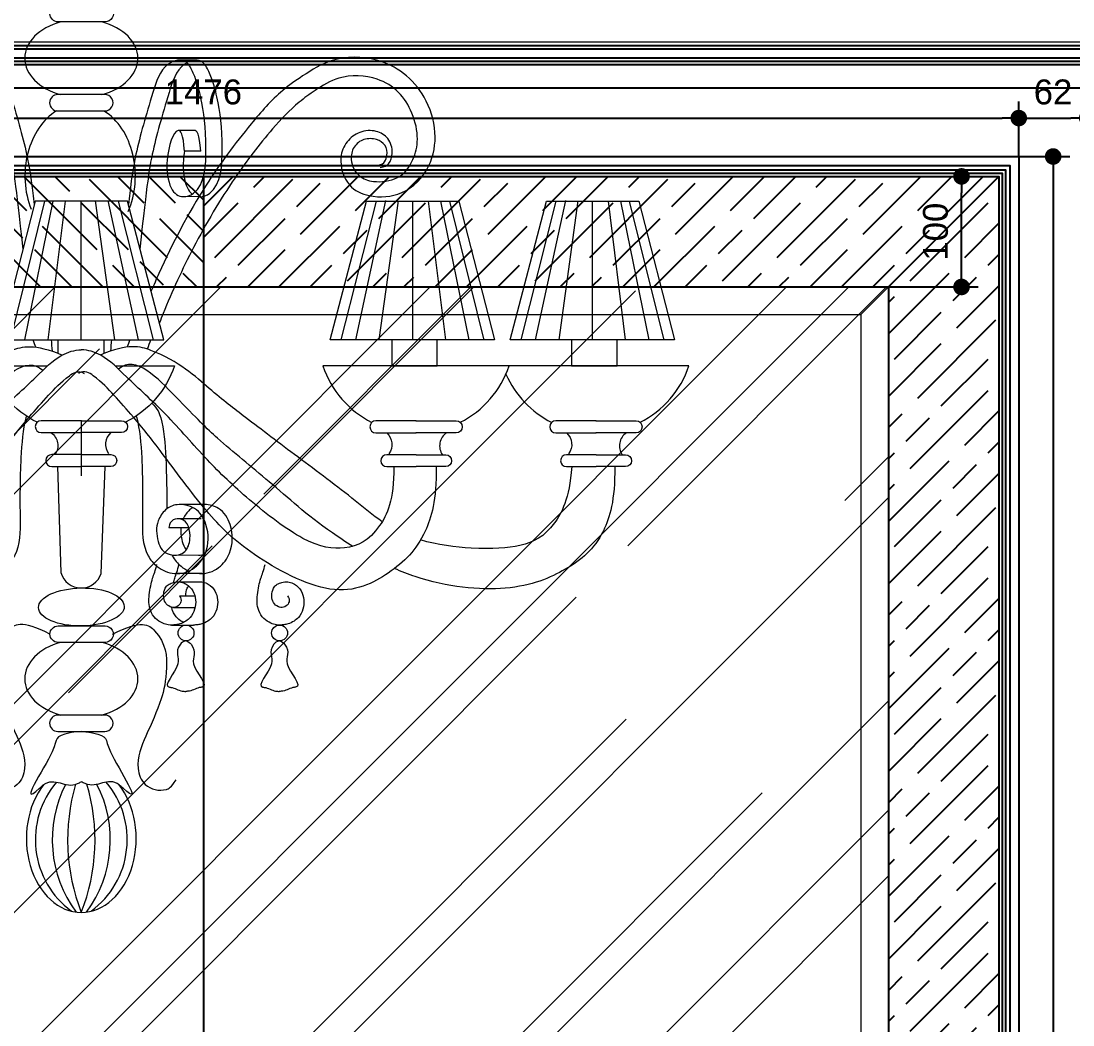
# Model space of a CAD drawing. Header units: inches. Extents: x 274057 to 444617, y 490067 to 635630.
# Drawn here: x 344884 to 345836, y 518310 to 519218 of the extents above; entities that cross this region are included whole.
import ezdxf

# ---------------------------------------------------------------- set-up
doc = ezdxf.new("R2010")
doc.units = ezdxf.units.IN
doc.header["$MEASUREMENT"] = 0
for name, color, linetype in [('CQ Grg Gypsum', 41, 'Continuous'), ('CQ Light Elevation', 4, 'Continuous'), ('Layer7', 8, 'Continuous'), ('WOOD', 23, 'Continuous'), ('WOOD 01', 34, 'Continuous')]:
    doc.layers.add(name, color=color, linetype=linetype)
for name, color, linetype, lineweight in [('Glass', 4, 'Continuous', 0), ('level', 6, 'Continuous', 18), ('Lighting', 7, 'Continuous', 0)]:
    doc.layers.add(name, color=color, linetype=linetype, lineweight=lineweight)
doc.styles.get("Standard").update_dxf_attribs({"font": 'arial.ttf'})
doc.dimstyles.new('chester 15', dxfattribs={"dimscale": 0.15, "dimtxt": 150, "dimasz": 100, "dimexe": 100, "dimexo": 0, "dimgap": 80, "dimtad": 1, "dimdec": 0, "dimzin": 0, "dimdsep": 46, "dimtxsty": 'Standard', "dimblk": 'DOT', "dimcen": 100, "dimclrd": 1, "dimclre": 1, "dimclrt": 3, "dimadec": 0, "dimazin": 0, "dimtfac": 1, "dimtdec": 0, "dimtofl": 0, "dimtmove": 0, "dimatfit": 3, "dimfxl": 1, "dimtolj": 1, "dimtzin": 0, "dimlwd": -1, "dimarcsym": 0})
pattern_1 = [(225, (328237.113, 507725.9), (-42.4264, 42.4264), [100, -20]), (225, (328237.113, 507754.185), (-42.4264, 42.4264), [60, -15, 30, -15]), (225, (328244.184, 507789.54), (-42.4264, 42.4264), [100, -20])]

# ---------------------------------------------------------------- blocks, each defined once
blk = doc.blocks.new('CH2')
at = {"layer": 'Lighting', "lineweight": 0, "ltscale": 10}
for p, q in [((176058.56, 3468.69), (176042.69, 3468.75)), ((176056.58, 3405.04), (176041.53, 3405.07)), ((176061.78, 3386.47), (176047.06, 3386.47)), ((176060.13, 3345.23), (176046.32, 3345.2)), ((175920.4, 3341.09), (175889.25, 3215.44)), ((175902.48, 3215.8), (175928.07, 3341.28)), ((175923.71, 3215.8), (175939.33, 3341.28)), ((175953.63, 3215.8), (175953.63, 3341.28)), ((175983.97, 3215.8), (175966.61, 3341.46)), ((176005.3, 3215.8), (175977.87, 3341.62)), ((175986.87, 3341.28), (176018.72, 3215.8)), ((176220.4, 3341.28), (176188.54, 3215.8)), ((176201.97, 3215.8), (176229.4, 3341.62)), ((176223.3, 3215.8), (176240.66, 3341.46)), ((176253.63, 3215.8), (176253.63, 3341.28)), ((176283.55, 3215.8), (176267.94, 3341.28)), ((176304.79, 3215.8), (176279.2, 3341.28)), ((176286.86, 3341.09), (176318.02, 3215.44)), ((176383.18, 3341.28), (176351.32, 3215.8)), ((176364.75, 3215.8), (176392.18, 3341.62)), ((176386.07, 3215.8), (176403.43, 3341.46)), ((176416.41, 3215.8), (176416.41, 3341.28)), ((176446.33, 3215.8), (176430.72, 3341.28)), ((176467.56, 3215.8), (176441.97, 3341.28)), ((176449.64, 3341.09), (176480.79, 3215.44)), ((175953.63, 3142.54), (175953.63, 3092.54)), ((176065.31, 3066.66), (176042.89, 3066.67)), ((176062.27, 3053.78), (176041.25, 3053.82)), ((176032.88, 3045.92), (176050.88, 3045.92)), ((176035.55, 3021.05), (176059.86, 3020.83)), ((176062.73, 3004.19), (176038.84, 3004.2)), ((176041.75, 2996.72), (176061.41, 2996.72)), ((176042.4, 2984.02), (176056.44, 2984.02)), ((176037.08, 2973.56), (176056.59, 2973.56)), ((176035.35, 2957.66), (176055.16, 2957.66))]:
    blk.add_line(p, q, dxfattribs=at)
for points in [[(175975.14, 3518.17, -1.013574), (175975.14, 3503.33), (175932.69, 3503.33, -1), (175932.69, 3518.17), (175975.14, 3518.17)], [(175974.86, 3422.71, 1.013574), (175974.86, 3437.55), (175932.41, 3437.55, 1), (175932.41, 3422.71), (175974.86, 3422.71)], [(175913.62, 3141.08, -0.196982), (175869.33, 3192.03), (175869.33, 3192.03)], [(175984.31, 3192.03), (176037.94, 3192.03, -0.196598), (175993.77, 3141.13)], [(176340.86, 3192.03), (176172.25, 3192.03, 0.197353), (176216.65, 3141.02, 0.197353)], [(176296.57, 3141.08, 0.196976), (176340.86, 3192.03), (176340.86, 3192.03)], [(176459.35, 3141.08, 0.196976), (176503.63, 3192.03), (176503.63, 3192.03)], [(176337.94, 3184.55, 0.174016), (176379.43, 3141.02)], [(175953.82, 3142.54), (175917.32, 3142.54, 1), (175917.32, 3131.73), (175953.82, 3131.73)], [(175953.63, 3142.54), (175990.14, 3142.54, -1), (175990.14, 3131.73), (175953.63, 3131.73)], [(176256.74, 3142.38), (176220.23, 3142.38, 1), (176220.23, 3131.57), (176256.74, 3131.57)], [(176256.55, 3142.38), (176293.05, 3142.38, -1), (176293.05, 3131.57), (176256.55, 3131.57)], [(176419.51, 3142.38), (176383.01, 3142.38, 1), (176383.01, 3131.57), (176419.51, 3131.57)], [(176419.33, 3142.38), (176455.83, 3142.38, -1), (176455.83, 3131.57), (176419.33, 3131.57)], [(175926.19, 3131.73, -0.414469), (175929.89, 3111.9, 4.588402)], [(175980.29, 3131.73, 0.384575), (175978.39, 3112.72)], [(176230.08, 3131.57, -0.384575), (176231.98, 3112.56)], [(176256.55, 3131.57, 0.000511), (176256.74, 3131.57)], [(176284.18, 3131.57, 0.414469), (176280.48, 3111.74, -4.588402)], [(176392.86, 3131.57, -0.384575), (176394.75, 3112.56)], [(176419.33, 3131.57, 0.000511), (176419.51, 3131.57)], [(176446.96, 3131.57, 0.414469), (176443.25, 3111.74, -4.588402)], [(175953.63, 3111.9), (175926.92, 3111.9, 1), (175926.92, 3101.1), (175953.63, 3101.1)], [(175953.63, 3111.9), (175980.35, 3111.9, -1), (175980.35, 3101.1), (175953.63, 3101.1)], [(176256.74, 3111.74), (176230.03, 3111.74, 1), (176230.03, 3100.94), (176256.74, 3100.94)], [(176256.74, 3111.74), (176283.45, 3111.74, -1), (176283.45, 3100.94), (176256.74, 3100.94)], [(176419.51, 3111.74), (176392.8, 3111.74, 1), (176392.8, 3100.94), (176419.51, 3100.94)], [(176419.51, 3111.74), (176446.22, 3111.74, -1), (176446.22, 3100.94), (176419.51, 3100.94)], [(175932, 3101.1), (175935.14, 3005.09, 0.744296), (175971.56, 3004.4), (175975.32, 3101.1)], [(175975.14, 2956.83, -1.013574), (175975.14, 2941.99), (175932.69, 2941.99, -1), (175932.69, 2956.83), (175975.14, 2956.83)], [(175974.86, 2861.37, 1.013574), (175974.86, 2876.21), (175932.41, 2876.21, 1), (175932.41, 2861.37), (175974.86, 2861.37)]]:
    blk.add_lwpolyline(points, format="xyb", dxfattribs=at)
for points in [[(175879.61, 3215.8), (176028.36, 3215.8), (175995.39, 3341.28), (175911.88, 3341.28), (175879.61, 3215.8)], [(176327.66, 3215.8), (176178.9, 3215.8), (176211.88, 3341.28), (176295.38, 3341.28), (176327.66, 3215.8)], [(176490.43, 3215.8), (176341.68, 3215.8), (176374.66, 3341.28), (176458.16, 3341.28), (176490.43, 3215.8)], [(175932.66, 3203.47), (175932.66, 3215.8), (175973.91, 3215.8), (175973.91, 3203.19)], [(175869.33, 3192.03), (175922.95, 3192.03)], [(176503.63, 3192.03), (176335.03, 3192.03)]]:
    blk.add_lwpolyline(points, dxfattribs=at)
for points in [[(176275.85, 3215.8), (176234.61, 3215.8), (176234.61, 3192.03), (176275.85, 3192.03)], [(176438.63, 3215.8), (176397.38, 3215.8), (176397.38, 3192.03), (176438.63, 3192.03)]]:
    blk.add_lwpolyline(points, close=True, dxfattribs=at)
for centre in [(176048.44, 2950.49), (176133.1, 2950.49)]:
    blk.add_circle(centre, 7.17, dxfattribs=at)
for centre, radius, start, end in [((175992.65, 2763.54), 80.58, 139.78184, 233.4402), ((176036.96, 2763.35), 109.61, 152.81011, 216.58952), ((176119.44, 2763.1), 178.23, 163.55005, 201.52066), ((175787.83, 2763.1), 178.23, 338.47934, 16.44995), ((175870.31, 2763.35), 109.61, 323.41048, 27.18989), ((175914.62, 2763.54), 80.58, 306.5598, 40.21816)]:
    blk.add_arc(centre, radius, start, end, dxfattribs=at)
for centre, major_axis, ratio, start_param, end_param in [((175953.63, 3470.45), (-51.23, 0), 0.688098, 5.081988, 7.48679), ((175953.63, 3470.45), (-51.23, 0), 0.688098, 1.937988, 4.34279), ((175952.58, 3363.9), (0, 65.27), 0.765904, 6.727625, 8.333296), ((175952.58, 3363.9), (0, 65.27), 0.765904, 4.198963, 5.83448), ((175953.63, 2909.11), (-51.23, 0), 0.688098, 5.081988, 7.48679), ((175953.63, 2909.11), (-51.23, 0), 0.688098, 1.937988, 4.34279), ((175953.63, 2764.5), (0, 66.78), 0.744861, 0.750927, 5.532258)]:
    blk.add_ellipse(centre, major_axis=major_axis, ratio=ratio, start_param=start_param, end_param=end_param, dxfattribs=at)
blk.add_ellipse((175953.69, 2974.01), major_axis=(-38.79, -0.52), ratio=0.44288, dxfattribs=at)
for points, knots in [([(175860.21, 3386.47), (175861.37, 3402.1), (175868.11, 3411.54), (175878.48, 3380.2), (175873.99, 3350.53), (175862.56, 3343.47), (175841.79, 3351.1), (175839.62, 3398.63), (175843.08, 3426.27), (175849.3, 3451.03), (175859, 3471.39), (175880.76, 3466.01), (175892.67, 3427.24), (175903.89, 3388.98), (175908.48, 3360.86), (175911.03, 3337.97)], [6.00394, 6.00394, 6.00394, 6.00394, 15.134941, 32.456985, 46.489328, 59.283056, 69.238421, 107.398225, 157.989763, 179.279076, 187.992246, 203.636252, 228.025372, 279.527044, 313.656266, 313.656266, 313.656266, 313.656266]), ([(175858.08, 3466.42), (175858.82, 3466), (175867.81, 3460.28), (175877.96, 3427.24), (175889.4, 3388.23), (175894, 3359.44), (175900.69, 3297.77)], [201.536149, 201.536149, 201.536149, 201.536149, 203.636252, 228.025372, 279.527044, 315.815611, 315.815611, 315.815611, 315.815611]), ([(176047.06, 3386.47), (176045.9, 3402.1), (176039.16, 3411.54), (176028.79, 3380.2), (176033.28, 3350.53), (176044.71, 3343.47), (176065.48, 3351.1), (176067.65, 3398.63), (176064.19, 3426.27), (176057.97, 3451.03), (176048.27, 3471.39), (176026.5, 3466.01), (176014.59, 3427.24), (176003.38, 3388.98), (175998.79, 3360.86), (175996.24, 3337.97)], [6.00394, 6.00394, 6.00394, 6.00394, 15.134941, 32.456985, 46.489328, 59.283056, 69.238421, 107.398225, 157.989763, 179.279076, 187.992246, 203.636252, 228.025372, 279.527044, 313.656266, 313.656266, 313.656266, 313.656266]), ([(176049.19, 3466.42), (176048.45, 3466), (176039.46, 3460.28), (176029.31, 3427.24), (176017.87, 3388.23), (176013.27, 3359.44), (176006.58, 3297.77)], [201.536149, 201.536149, 201.536149, 201.536149, 203.636252, 228.025372, 279.527044, 315.815611, 315.815611, 315.815611, 315.815611]), ([(176224.09, 3371.74), (176228.37, 3371.87), (176233.3, 3375.26), (176236.09, 3386.17), (176232.9, 3398.26), (176220.18, 3405.83), (176205.35, 3404.76), (176192.84, 3395.15), (176185.91, 3377.95), (176193.65, 3353.52), (176216.15, 3343.85), (176246.3, 3345.31), (176270.89, 3370.82), (176276.21, 3404.34), (176266.53, 3435.01), (176246.71, 3458.02), (176217.41, 3472.28), (176182.71, 3472.41), (176156, 3456.02), (176130.47, 3438.25), (176100.79, 3404.07), (176060.67, 3350.33), (176033.77, 3298.18), (176019.21, 3265.24), (176016.97, 3260.01)], [5.240394, 5.240394, 5.240394, 5.240394, 11.41493, 21.106414, 35.325861, 47.442854, 61.777747, 76.035388, 91.192803, 116.78749, 138.880626, 169.273341, 203.057586, 233.966507, 267.207208, 295.705415, 322.782281, 363.005445, 393.111535, 415.328851, 456.193016, 524.209537, 614.800521, 631.803332, 631.803332, 631.803332, 631.803332]), ([(176060.13, 3345.23), (176060.26, 3345.22), (176063.65, 3345.02), (176080.2, 3351.1), (176082.36, 3398.63), (176078.9, 3426.27), (176072.69, 3451.03), (176064.77, 3467.64), (176058.93, 3468.94), (176056.2, 3468.7)], [58.879736, 58.879736, 58.879736, 58.879736, 59.283056, 69.238421, 107.398225, 157.989763, 179.279076, 187.992246, 195.237318, 195.237318, 195.237318, 195.237318]), ([(176221.72, 3373.66), (176226.13, 3374.28), (176229.08, 3377.63), (176230.87, 3383.27), (176229.92, 3391.97), (176220.7, 3397.88), (176209.1, 3398.16), (176199.09, 3390.47), (176196.56, 3375.82), (176203.86, 3363.03), (176218.95, 3357.43), (176242.82, 3360.35), (176254.63, 3378.02), (176259.47, 3397.02), (176254.7, 3419.91), (176242.19, 3440.76), (176219.35, 3454.86), (176187.94, 3455.83), (176166.85, 3442.63), (176146.53, 3428.11), (176121.1, 3401.19), (176088.43, 3357.98), (176055.34, 3302.07), (176034.58, 3256.81), (176025.47, 3233.92), (176024.39, 3231.17)], [5.240394, 5.240394, 5.240394, 5.240394, 11.41493, 21.106414, 35.325861, 47.442854, 61.777747, 76.035388, 91.192803, 116.78749, 138.880626, 169.273341, 203.057586, 233.966507, 267.207208, 295.705415, 322.782281, 363.005445, 393.111535, 415.328851, 456.193016, 524.209537, 614.800521, 696.044826, 707.117277, 707.117277, 707.117277, 707.117277]), ([(176061.78, 3386.47), (176060.62, 3402.1), (176058.27, 3405.38), (176055.92, 3405.05), (176055.9, 3405.04)], [6.00394, 6.00394, 6.00394, 6.00394, 15.134941, 15.20842, 15.20842, 15.20842, 15.20842]), ([(176047.14, 3386.47), (176046.66, 3383.9), (176044.89, 3371.01), (176047.29, 3355.15), (176052.42, 3348.87), (176054.11, 3347.57)], [28.818813, 28.818813, 28.818813, 28.818813, 32.456985, 46.489328, 52.402229, 52.402229, 52.402229, 52.402229]), ([(175681.28, 3051.17), (175689.73, 3056.99), (175713.6, 3076.97), (175756.43, 3108.47), (175801.86, 3143.25), (175834.25, 3167.51), (175870.47, 3201.35), (175910.92, 3212.79), (175936.46, 3201.92)], [314.255852, 314.255852, 314.255852, 314.255852, 349.897691, 422.981455, 490.454622, 538.299878, 583.602372, 599.991662, 599.991662, 599.991662, 599.991662]), ([(176225.99, 3051.17), (176217.54, 3056.99), (176193.67, 3076.97), (176150.84, 3108.47), (176105.41, 3143.25), (176073.02, 3167.51), (176036.8, 3201.35), (175996.35, 3212.79), (175970.81, 3201.92)], [314.255852, 314.255852, 314.255852, 314.255852, 349.897691, 422.981455, 490.454622, 538.299878, 583.602372, 599.991662, 599.991662, 599.991662, 599.991662]), ([(175670.86, 3100.94), (175670.54, 3070.63), (175686.51, 3037.07), (175712.13, 3024.53), (175748.59, 3029.17), (175803.79, 3071.66), (175842.06, 3108.41), (175875.38, 3148.21), (175910.93, 3179.63), (175931.36, 3201.23), (175947.54, 3206.7), (175953.63, 3206.67)], [20.278952, 20.278952, 20.278952, 20.278952, 73.781963, 152.631178, 221.399686, 286.417652, 349.897691, 422.981455, 490.454622, 538.299878, 567.495277, 567.495277, 567.495277, 567.495277]), ([(175707.94, 3028.84), (175714.45, 3032.86), (175746.27, 3053.96), (175781.16, 3086.37), (175828.25, 3123.59), (175855.01, 3150.27), (175903.35, 3202.88), (175918.79, 3188.11)], [332.350352, 332.350352, 332.350352, 332.350352, 349.897691, 422.981455, 490.454622, 538.299878, 573.875919, 573.875919, 573.875919, 573.875919]), ([(176236.41, 3100.94), (176236.73, 3070.63), (176220.76, 3037.07), (176195.14, 3024.53), (176158.68, 3029.17), (176103.48, 3071.66), (176065.21, 3108.41), (176031.88, 3148.21), (175996.34, 3179.63), (175975.91, 3201.23), (175959.72, 3206.7), (175953.63, 3206.67)], [20.278952, 20.278952, 20.278952, 20.278952, 73.781963, 152.631178, 221.399686, 286.417652, 349.897691, 422.981455, 490.454622, 538.299878, 567.495277, 567.495277, 567.495277, 567.495277]), ([(176199.33, 3028.84), (176192.82, 3032.86), (176161, 3053.96), (176126.11, 3086.37), (176079.02, 3123.59), (176052.26, 3150.27), (176002.32, 3202.73), (175987.43, 3189.12)], [332.350352, 332.350352, 332.350352, 332.350352, 349.897691, 422.981455, 490.454622, 538.299878, 573.875919, 573.875919, 573.875919, 573.875919]), ([(175632.32, 3100.94), (175631.94, 3070.55), (175643.77, 3031.64), (175669.75, 3006.26), (175721.6, 2978.1), (175803.51, 3022.1), (175842.09, 3060.65), (175882.44, 3116.55), (175903.77, 3142.94), (175924.11, 3165.8), (175936.71, 3179.31), (175950.54, 3188.75), (175956.15, 3185.26)], [20.277402, 20.277402, 20.277402, 20.277402, 73.781963, 152.631178, 221.399686, 286.417652, 349.897691, 422.981455, 490.454622, 538.299878, 583.602372, 603.111427, 603.111427, 603.111427, 603.111427]), ([(176274.95, 3100.94), (176275.33, 3070.55), (176263.5, 3031.64), (176237.51, 3006.26), (176185.67, 2978.1), (176103.76, 3022.1), (176065.18, 3060.65), (176024.83, 3116.55), (176003.5, 3142.94), (175983.16, 3165.8), (175970.56, 3179.31), (175956.73, 3188.75), (175951.12, 3185.26)], [20.277402, 20.277402, 20.277402, 20.277402, 73.781963, 152.631178, 221.399686, 286.417652, 349.897691, 422.981455, 490.454622, 538.299878, 583.602372, 603.111427, 603.111427, 603.111427, 603.111427]), ([(176017.44, 3158.52), (176022.84, 3153.1), (176027.89, 3140.96), (176030.81, 3104.42), (176031.06, 3078.15), (176030.94, 3062.72)], [18.812439, 18.812439, 18.812439, 18.812439, 34.56022, 71.049091, 117.332807, 117.332807, 117.332807, 117.332807]), ([(175903.99, 3146.71), (175903.82, 3146.18), (175900.78, 3135.84), (175898.01, 3101.16), (175897.99, 3062.05), (175898.71, 3025.62), (175884.41, 3008.83), (175868.87, 3002), (175850.45, 3007.42), (175838.29, 3025.11), (175837.7, 3045.3), (175848.68, 3064.7), (175867.02, 3067.99), (175877.67, 3063.01), (175886.34, 3050.11), (175885.7, 3037.22), (175879.5, 3020.43), (175860.02, 3018.56), (175853.25, 3038.29), (175858.51, 3057.22), (175873.83, 3052.94), (175874.39, 3045.92)], [32.598951, 32.598951, 32.598951, 32.598951, 34.56022, 71.049091, 126.127635, 160.014674, 172.556475, 189.97829, 209.520245, 226.45718, 252.858924, 269.608384, 284.007324, 296.187952, 307.822454, 325.59105, 333.212939, 352.705881, 362.942117, 379.891299, 390.940223, 390.940223, 390.940223, 390.940223]), ([(176003.28, 3146.71), (176003.45, 3146.18), (176006.49, 3135.84), (176009.26, 3101.16), (176009.28, 3062.05), (176008.56, 3025.62), (176022.86, 3008.83), (176038.4, 3002), (176056.82, 3007.42), (176068.98, 3025.11), (176069.57, 3045.3), (176058.58, 3064.7), (176040.25, 3067.99), (176029.6, 3063.01), (176020.93, 3050.11), (176021.57, 3037.22), (176027.77, 3020.43), (176047.25, 3018.56), (176054.02, 3038.29), (176048.76, 3057.22), (176033.44, 3052.94), (176032.88, 3045.92)], [32.598951, 32.598951, 32.598951, 32.598951, 34.56022, 71.049091, 126.127635, 160.014674, 172.556475, 189.97829, 209.520245, 226.45718, 252.858924, 269.608384, 284.007324, 296.187952, 307.822454, 325.59105, 333.212939, 352.705881, 362.942117, 379.891299, 390.940223, 390.940223, 390.940223, 390.940223]), ([(176436.4, 3100.94), (176436.79, 3070.55), (176424.95, 3031.66), (176397.21, 3009.03), (176346.09, 2986), (176277.79, 2992.61), (176243.3, 3006.1), (176237.13, 3008.81)], [20.277404, 20.277404, 20.277404, 20.277404, 73.781963, 152.631178, 221.399686, 286.417652, 300.922096, 300.922096, 300.922096, 300.922096]), ([(176397.68, 3100.94), (176395.14, 3071.31), (176378.5, 3040.3), (176355.6, 3028.53), (176315.52, 3025.26), (176275.94, 3030.21), (176260.69, 3034.61)], [20.302578, 20.302578, 20.302578, 20.302578, 73.781963, 152.631178, 221.399686, 271.37969, 271.37969, 271.37969, 271.37969]), ([(176060.76, 3004.19), (176066.84, 3003.96), (176078.82, 3007.7), (176090.79, 3025.11), (176091.38, 3045.3), (176080.94, 3063.74), (176069.57, 3066.56), (176065.31, 3066.66)], [190.977575, 190.977575, 190.977575, 190.977575, 209.520245, 226.45718, 252.858924, 269.608384, 281.155564, 281.155564, 281.155564, 281.155564]), ([(176054.54, 3063.99), (176053.54, 3063.37), (176050.16, 3060.78), (176047.3, 3056.86), (176045.88, 3053.81)], [292.463268, 292.463268, 292.463268, 292.463268, 296.187952, 305.785245, 305.785245, 305.785245, 305.785245]), ([(176043.71, 3045.92), (176043.31, 3041.9), (176044.19, 3035.06), (176046.84, 3027.85), (176048.64, 3025.71)], [313.757087, 313.757087, 313.757087, 313.757087, 325.59105, 333.051171, 333.051171, 333.051171, 333.051171]), ([(176035.55, 3021.05), (176035.68, 3020.81), (176037.78, 3016.93), (176042.59, 3011.28), (176048.5, 3007.62), (176050.96, 3006.53)], [159.19961, 159.19961, 159.19961, 159.19961, 160.014674, 172.556475, 180.684118, 180.684118, 180.684118, 180.684118]), ([(176042.4, 2984.02), (176045.46, 2980.4), (176041.92, 2973.88), (176037.04, 2973.33), (176032.92, 2974.43), (176029.02, 2977.83), (176027.76, 2983.92), (176028.66, 2989.78), (176031.04, 2993.32), (176034.07, 2995.32), (176038.71, 2996.74), (176043.85, 2996.87), (176049.87, 2994.54), (176055.08, 2988.97), (176057.66, 2980.53), (176056.65, 2971.82), (176053.35, 2964.98), (176048.06, 2960.96), (176043.41, 2958.58), (176038.13, 2957.71), (176032.73, 2957.44), (176026.53, 2959.33), (176020.32, 2963.36), (176015.92, 2970.25), (176014.51, 2977.85), (176015.15, 2985.36), (176016.24, 2992.82), (176018.01, 2999.74), (176020.25, 3005.68), (176021.43, 3010.1), (176022.06, 3012.52)], [2.108254, 2.108254, 2.108254, 2.108254, 8.085166, 12.50685, 14.885868, 20.519944, 26.674141, 33.330345, 35.528211, 39.310726, 43.903204, 49.209533, 54.230464, 62.958843, 71.070108, 79.530462, 88.287203, 93.310544, 99.439391, 103.510806, 110.620071, 116.069538, 124.000808, 132.545414, 140.030122, 147.069237, 155.092864, 162.199636, 168.179889, 175.513572, 175.513572, 175.513572, 175.513572]), ([(176037.13, 2996.17), (176037.46, 2997.47), (176038.35, 3000.65), (176040.25, 3005.68), (176041.43, 3010.1), (176042.06, 3012.52)], [158.214146, 158.214146, 158.214146, 158.214146, 162.199636, 168.179889, 175.513572, 175.513572, 175.513572, 175.513572]), ([(176140.34, 2984.02), (176143.4, 2980.4), (176139.87, 2973.88), (176134.98, 2973.33), (176130.87, 2974.43), (176126.97, 2977.83), (176125.71, 2983.92), (176126.61, 2989.78), (176128.98, 2993.32), (176132.02, 2995.32), (176136.65, 2996.74), (176141.8, 2996.87), (176147.81, 2994.54), (176153.03, 2988.97), (176155.6, 2980.53), (176154.6, 2971.82), (176151.29, 2964.98), (176146, 2960.96), (176141.36, 2958.58), (176136.07, 2957.71), (176130.68, 2957.44), (176124.47, 2959.33), (176118.27, 2963.36), (176113.87, 2970.25), (176112.45, 2977.85), (176113.09, 2985.36), (176114.19, 2992.82), (176115.95, 2999.74), (176118.2, 3005.68), (176119.37, 3010.1), (176120, 3012.52)], [2.108254, 2.108254, 2.108254, 2.108254, 8.085166, 12.50685, 14.885868, 20.519944, 26.674141, 33.330345, 35.528211, 39.310726, 43.903204, 49.209533, 54.230464, 62.958843, 71.070108, 79.530462, 88.287203, 93.310544, 99.439391, 103.510806, 110.620071, 116.069538, 124.000808, 132.545414, 140.030122, 147.069237, 155.092864, 162.199636, 168.179889, 175.513572, 175.513572, 175.513572, 175.513572]), ([(176048.17, 2984.02), (176048.14, 2986.39), (176048.68, 2989.8), (176050.37, 2992.33), (176050.93, 2992.92), (176050.98, 2992.97)], [26.756358, 26.756358, 26.756358, 26.756358, 33.330345, 35.528211, 35.760009, 35.760009, 35.760009, 35.760009]), ([(176061.41, 2996.72), (176062.24, 2996.73), (176064.76, 2996.52), (176069.87, 2994.54), (176075.08, 2988.97), (176077.66, 2980.53), (176076.65, 2971.82), (176073.35, 2964.98), (176068.06, 2960.96), (176063.41, 2958.58), (176059.05, 2957.86), (176056.45, 2957.66), (176055.16, 2957.66)], [46.764285, 46.764285, 46.764285, 46.764285, 49.209533, 54.230464, 62.958843, 71.070108, 79.530462, 88.287203, 93.310544, 99.439391, 103.510806, 107.585614, 107.585614, 107.585614, 107.585614]), ([(176045.96, 2959.96), (176044.12, 2960.92), (176040.04, 2963.81), (176036.71, 2969.02), (176035.6, 2972.77), (176035.37, 2973.81)], [117.626672, 117.626672, 117.626672, 117.626672, 124.000808, 132.545414, 135.762503, 135.762503, 135.762503, 135.762503]), ([(175925.27, 2949.41), (175899.28, 2963.12), (175876.9, 2946.6), (175875.49, 2912.96), (175881.74, 2886.29), (175894.12, 2860.27), (175905.61, 2832.96), (175897.25, 2810.62), (175880.85, 2806.51), (175872.53, 2810.55), (175867.84, 2817.56)], [6.312619, 6.312619, 6.312619, 6.312619, 14.762399, 33.028142, 57.036678, 93.000252, 121.966488, 136.91967, 155.019938, 160.676741, 160.676741, 160.676741, 160.676741]), ([(175982, 2949.41), (176007.99, 2963.12), (176030.37, 2946.6), (176031.77, 2912.96), (176025.53, 2886.29), (176013.15, 2860.27), (176001.66, 2832.96), (176010.02, 2810.62), (176026.42, 2806.51), (176034.74, 2810.55), (176039.43, 2817.56)], [6.312619, 6.312619, 6.312619, 6.312619, 14.762399, 33.028142, 57.036678, 93.000252, 121.966488, 136.91967, 155.019938, 160.676741, 160.676741, 160.676741, 160.676741]), ([(176048.44, 2943.32), (176045.56, 2942.81), (176036.89, 2933.46), (176048.9, 2924.09), (176025.95, 2901.75), (176037.98, 2901.16), (176042.31, 2897.78), (176047.07, 2897.66), (176048.19, 2897.63)], [2.524652, 2.524652, 2.524652, 2.524652, 5.490012, 23.32568, 45.801143, 46.980728, 57.813979, 61.125356, 61.125356, 61.125356, 61.125356]), ([(176048.44, 2943.32), (176050.89, 2942.72), (176059.46, 2933.44), (176047.48, 2924.09), (176070.43, 2901.75), (176058.39, 2901.16), (176054.06, 2897.78), (176049.3, 2897.66), (176048.19, 2897.63)], [2.61687, 2.61687, 2.61687, 2.61687, 5.490012, 23.32568, 45.801143, 46.980728, 57.813979, 61.125356, 61.125356, 61.125356, 61.125356]), ([(176133.1, 2943.32), (176130.22, 2942.81), (176121.55, 2933.46), (176133.56, 2924.09), (176110.61, 2901.75), (176122.64, 2901.15), (176126.97, 2897.78), (176131.73, 2897.66), (176132.85, 2897.63)], [2.524652, 2.524652, 2.524652, 2.524652, 5.490012, 23.32568, 45.801143, 46.980728, 57.813979, 61.125356, 61.125356, 61.125356, 61.125356]), ([(176133.1, 2943.32), (176135.55, 2942.72), (176144.12, 2933.44), (176132.13, 2924.09), (176155.08, 2901.75), (176143.05, 2901.15), (176138.72, 2897.78), (176133.96, 2897.66), (176132.85, 2897.63)], [2.61687, 2.61687, 2.61687, 2.61687, 5.490012, 23.32568, 45.801143, 46.980728, 57.813979, 61.125356, 61.125356, 61.125356, 61.125356]), ([(175953.63, 2861.37), (175947.08, 2861.01), (175927.48, 2856.29), (175939.51, 2855.45), (175893.98, 2789.21), (175929.1, 2822.55), (175939.39, 2807.98), (175952.37, 2815.29), (175953.63, 2815.9)], [3.594114, 3.594114, 3.594114, 3.594114, 5.490012, 23.32568, 45.801143, 46.980728, 57.813979, 58.794751, 58.794751, 58.794751, 58.794751]), ([(175953.63, 2861.37), (175960.19, 2861.01), (175979.79, 2856.29), (175967.76, 2855.45), (176013.29, 2789.21), (175978.17, 2822.55), (175967.88, 2807.98), (175954.9, 2815.29), (175953.63, 2815.9)], [3.594114, 3.594114, 3.594114, 3.594114, 5.490012, 23.32568, 45.801143, 46.980728, 57.813979, 58.794751, 58.794751, 58.794751, 58.794751])]:
    blk.add_open_spline(points, degree=3, knots=knots, dxfattribs=at)
for points in [[(175909.79, 3215.8), (175910.55, 3213.58), (175911.3, 3211.36), (175912.04, 3209.14)], [(175926.29, 3215.8), (175926.62, 3212.36), (175926.94, 3208.91), (175927.25, 3205.47)], [(175980.98, 3215.8), (175980.65, 3212.36), (175980.33, 3208.91), (175980.02, 3205.47)], [(175997.48, 3215.8), (175996.72, 3213.58), (175995.96, 3211.36), (175995.23, 3209.14)], [(176016.33, 3215.8), (176015.31, 3212.99), (176014.31, 3210.16), (176013.31, 3207.3)], [(176059.86, 3020.83), (176061.83, 3020.82), (176063.78, 3021.16), (176065.54, 3021.88)]]:
    blk.add_open_spline(points, degree=3, dxfattribs=at)
blk = doc.blocks.new('chand')
at = {"layer": 'level', "color": 1, "lineweight": 0}
blk.add_blockref('CH2', (-175953.63, -4160.89, 0), dxfattribs=at)
blk = doc.blocks.new('FF-15 Cabinet elev A Rev')
at = {"layer": 'Glass'}
h = blk.add_hatch(dxfattribs=at)
h.set_pattern_fill('AR-RROOF', color=256, scale=200, angle=45)
h.set_pattern_definition([(45, (2e-10, 5392.35), (169.70563, 452.54834), [3000, -400, 1000, -200]), (45, (117.38, 5651.15), (-329.51176, 46.66905), [600, -66, 1200, -150]), (45, (-49.5, 5583.26), (640.638744, 830.14336), [1600, -280, 800, -200])])
h.paths.add_polyline_path([(332569.31, 510722.74), (333809.31, 510722.74), (333809.31, 509227.16), (332569.31, 509227.16)])
at = {"layer": 'Layer7'}
h = blk.add_hatch(dxfattribs=at)
h.set_pattern_fill('GOST_WOOD', color=256, scale=10, angle=45)
h.set_pattern_definition([(135, (328237.113, 507725.9), (42.4264, 42.4264), [100, -20]), (135, (328265.4, 507725.9), (42.4264, 42.4264), [60, -15, 30, -15]), (135, (328300.753, 507718.83), (42.4264, 42.4264), [100, -20])])
h.paths.add_polyline_path([(333189.31, 510722.74), (333189.31, 510822.74), (332469.31, 510822.74), (332469.31, 510822.74), (332569.3, 510722.74)])
h = blk.add_hatch(dxfattribs=at)
h.set_pattern_fill('GOST_WOOD', color=256, scale=10, angle=135)
h.set_pattern_definition(pattern_1)
h.paths.add_polyline_path([(333809.31, 510722.74), (333909.31, 510822.74), (333189.31, 510822.74), (333189.31, 510722.74)])
h = blk.add_hatch(dxfattribs=at)
h.set_pattern_fill('GOST_WOOD', color=256, scale=10, angle=135)
h.set_pattern_definition(pattern_1)
h.paths.add_polyline_path([(333909.31, 510822.74), (333909.31, 510822.74), (333809.31, 510722.74), (333809.31, 509974.95), (333909.31, 509974.95)])
blk.add_line((330160.56, 510902.74, 0.01), (334443.99, 510902.74, 0.03))
at = {"layer": 'Glass'}
blk.add_line((333784.31, 510697.74, 0.02), (333809.31, 510722.74, 0.02), dxfattribs=at)
at = {"layer": 'Glass', "elevation": 0.02}
blk.add_lwpolyline([(332594.31, 510697.74), (333784.31, 510697.74), (333784.31, 509252.16), (332594.31, 509252.16)], close=True, dxfattribs=at)
at = {"layer": 'WOOD', "color": 8}
for p, q in [((332395.31, 510941.07, 0.02), (333983.31, 510941.07, 0.02)), ((332395.31, 510938.07, 0.02), (333983.31, 510938.07, 0.02)), ((332395.31, 510930.07, 0.02), (333983.31, 510930.07, 0.02)), ((332395.31, 510927.07, 0.02), (333983.31, 510927.07, 0.02)), ((333189.31, 510822.74, 0.02), (333189.31, 509127.16, 0.03)), ((333809.31, 510722.74, 0.02), (333909.31, 510822.74, 0.02))]:
    blk.add_line(p, q, dxfattribs=at)
at = {"layer": 'WOOD 01'}
blk.add_line((332392.31, 510924.07, 0.02), (333986.31, 510924.07, 0.02), dxfattribs=at)
at = {"layer": 'WOOD 01', "lineweight": 0, "elevation": 0.11}
blk.add_lwpolyline([(332389.31, 511044.24), (333989.31, 511044.24), (333989.31, 510944.07), (332389.31, 510944.07)], close=True, dxfattribs=at)
at = {"layer": 'WOOD 01', "elevation": 0.02}
for points in [[(332451.3, 510840.74), (333927.31, 510840.74), (333927.31, 509109.16), (332451.3, 509109.16)], [(332459.3, 510832.74), (333919.31, 510832.74), (333919.31, 509117.16), (332459.3, 509117.16)], [(332463.3, 510828.75), (333915.31, 510828.75), (333915.31, 509121.16), (332463.3, 509121.16)], [(332466.31, 510825.74), (333912.31, 510825.74), (333912.31, 509124.16), (332466.31, 509124.16)], [(332469.31, 510822.74), (333909.31, 510822.74), (333909.31, 509127.16), (332469.31, 509127.16)], [(332569.31, 510722.74), (333809.31, 510722.74), (333809.31, 509227.16), (332569.31, 509227.16)]]:
    blk.add_lwpolyline(points, close=True, dxfattribs=at)
blk = doc.blocks.new('_Dot')
at = {"color": 0, "linetype": 'ByBlock', "lineweight": -2}
blk.add_line((-0.5, 0), (-1, 0), dxfattribs=at)
at = {"color": 0, "linetype": 'ByBlock', "const_width": 0.5}
blk.add_lwpolyline([(-0.25, 0, 1), (0.25, 0, 1)], format="xyb", close=True, dxfattribs=at)
blk = doc.blocks.new('*D730')
at = {"layer": 'CQ Grg Gypsum', "color": 1, "lineweight": -2, "transparency": 16777216}
for p, q in [((344311.25, 519095.92), (344311.25, 519145.71)), ((345787.26, 519095.92), (345787.26, 519145.71))]:
    blk.add_line(p, q, dxfattribs=at)
at = {"layer": 'CQ Grg Gypsum', "color": 1, "transparency": 16777216}
blk.add_line((344326.25, 519130.71), (345772.26, 519130.71), dxfattribs=at)
at = {"layer": 'Defpoints', "color": 0, "transparency": 16777216}
for p in [(345787.26, 519130.71), (344311.25, 519095.92), (345787.26, 519095.92, 0.01)]:
    blk.add_point(p, dxfattribs=at)
at = {"layer": 'CQ Grg Gypsum', "color": 1, "transparency": 16777216, "xscale": 15, "yscale": 15, "zscale": 15, "rotation": 180}
blk.add_blockref('_Dot', (344311.25, 519130.71), dxfattribs=at)
at = {"layer": 'CQ Grg Gypsum', "color": 1, "transparency": 16777216, "xscale": 15, "yscale": 15, "zscale": 15}
blk.add_blockref('_Dot', (345787.26, 519130.71), dxfattribs=at)
at = {"layer": 'CQ Grg Gypsum', "color": 3, "transparency": 16777216, "insert": (345049.25, 519154.2), "char_height": 22.5, "attachment_point": 5}
blk.add_mtext('\\A1;1476', dxfattribs=at)
blk = doc.blocks.new('*D731')
at = {"layer": 'CQ Grg Gypsum', "color": 1, "lineweight": -2, "transparency": 16777216}
for p, q in [((345787.26, 519095.92), (345787.26, 519145.71)), ((345849.25, 519095.92), (345849.25, 519145.71))]:
    blk.add_line(p, q, dxfattribs=at)
at = {"layer": 'CQ Grg Gypsum', "color": 1, "transparency": 16777216}
blk.add_line((345802.26, 519130.71), (345834.25, 519130.71), dxfattribs=at)
at = {"layer": 'Defpoints', "color": 0, "transparency": 16777216}
for p in [(345849.25, 519130.71), (345787.26, 519095.92, 0.01), (345849.25, 519095.92, 0.01)]:
    blk.add_point(p, dxfattribs=at)
at = {"layer": 'CQ Grg Gypsum', "color": 1, "transparency": 16777216, "xscale": 15, "yscale": 15, "zscale": 15, "rotation": 180}
blk.add_blockref('_Dot', (345787.26, 519130.71), dxfattribs=at)
at = {"layer": 'CQ Grg Gypsum', "color": 1, "transparency": 16777216, "xscale": 15, "yscale": 15, "zscale": 15}
blk.add_blockref('_Dot', (345849.25, 519130.71), dxfattribs=at)
at = {"layer": 'CQ Grg Gypsum', "color": 3, "transparency": 16777216, "insert": (345818.26, 519154.2), "char_height": 22.5, "attachment_point": 5}
blk.add_mtext('\\A1;62', dxfattribs=at)
blk = doc.blocks.new('*D737')
at = {"layer": 'CQ Grg Gypsum', "color": 1, "lineweight": -2, "transparency": 16777216}
for p, q in [((345787.26, 519095.92), (345833.38, 519095.92)), ((345787.26, 517364.33), (345833.38, 517364.33))]:
    blk.add_line(p, q, dxfattribs=at)
at = {"layer": 'CQ Grg Gypsum', "color": 1, "transparency": 16777216}
blk.add_line((345818.38, 519080.92), (345818.38, 517379.33), dxfattribs=at)
at = {"layer": 'Defpoints', "color": 0, "transparency": 16777216}
for p in [(345787.26, 519095.92), (345787.26, 517364.33, 0.01), (345818.38, 517364.33)]:
    blk.add_point(p, dxfattribs=at)
at = {"layer": 'CQ Grg Gypsum', "color": 1, "transparency": 16777216, "xscale": 15, "yscale": 15, "zscale": 15}
for p, rotation in [((345818.38, 519095.92), 90), ((345818.38, 517364.33), 270)]:
    blk.add_blockref('_Dot', p, dxfattribs=dict(at, rotation=rotation))
at = {"layer": 'CQ Grg Gypsum', "color": 3, "transparency": 16777216, "insert": (345794.88, 518230.12), "char_height": 22.5, "attachment_point": 5, "rotation": 90}
blk.add_mtext('\\A1;1732', dxfattribs=at)
blk = doc.blocks.new('*D738')
at = {"layer": 'CQ Grg Gypsum', "color": 1, "lineweight": -2, "transparency": 16777216}
for p, q in [((345669.26, 519077.92), (345750.46, 519077.92)), ((345669.26, 518977.92), (345750.46, 518977.92))]:
    blk.add_line(p, q, dxfattribs=at)
at = {"layer": 'CQ Grg Gypsum', "color": 1, "transparency": 16777216}
blk.add_line((345735.46, 518992.92), (345735.46, 519062.92), dxfattribs=at)
at = {"layer": 'Defpoints', "color": 0, "transparency": 16777216}
for p in [(345669.26, 519077.92, 0.01), (345735.46, 519077.92), (345669.26, 518977.92, 0.01)]:
    blk.add_point(p, dxfattribs=at)
at = {"layer": 'CQ Grg Gypsum', "color": 1, "transparency": 16777216, "xscale": 15, "yscale": 15, "zscale": 15}
for p, rotation in [((345735.46, 519077.92), 90), ((345735.46, 518977.92), 270)]:
    blk.add_blockref('_Dot', p, dxfattribs=dict(at, rotation=rotation))
at = {"layer": 'CQ Grg Gypsum', "color": 3, "transparency": 16777216, "insert": (345711.97, 519027.92), "char_height": 22.5, "attachment_point": 5, "rotation": 90}
blk.add_mtext('\\A1;100', dxfattribs=at)

msp = doc.modelspace()

# ---------------------------------------------------------------- block references
at = {"layer": 'CQ Grg Gypsum'}
msp.add_blockref('FF-15 Cabinet elev A Rev', (11859.95, 8255.17, 0.01), dxfattribs=at)
at = {"layer": 'CQ Light Elevation'}
msp.add_blockref('chand', (344938.75, 519875.28, 0), dxfattribs=at)

# ---------------------------------------------------------------- dimensions: what is measured, and where the dimension line sits
at = {"layer": 'CQ Grg Gypsum'}
dim = msp.add_linear_dim(base=(345787.26, 519130.71, 0.02), p1=(344311.25, 519095.92, 0.02), p2=(345787.26, 519095.92, 0.03), dimstyle='chester 15', dxfattribs=at)
dim.commit()
dim.dimension.update_dxf_attribs({"geometry": '*D730', "text_midpoint": (345049.25, 519154.2, 0.02)})
dim = msp.add_linear_dim(base=(345849.25, 519130.71, 0.02), p1=(345787.26, 519095.92, 0.03), p2=(345849.25, 519095.92, 0.03), dimstyle='chester 15', override={"dimtmove": 1}, dxfattribs=at)
dim.commit()
dim.dimension.update_dxf_attribs({"geometry": '*D731', "text_midpoint": (345818.26, 519154.2, 0.02)})
for base, p1, p2, picture, middle in [((345818.38, 517364.33, 0.02), (345787.26, 519095.92, 0.02), (345787.26, 517364.33, 0.03), '*D737', (345794.88, 518230.12, 0.02)), ((345735.46, 519077.92, 0.02), (345669.26, 518977.92, 0.03), (345669.26, 519077.92, 0.03), '*D738', (345711.97, 519027.92, 0.02))]:
    dim = msp.add_linear_dim(base=base, p1=p1, p2=p2, angle=90, dimstyle='chester 15', dxfattribs=at)
    dim.commit()
    dim.dimension.update_dxf_attribs({"geometry": picture, "text_midpoint": middle})

doc.saveas('drawing.dxf')
